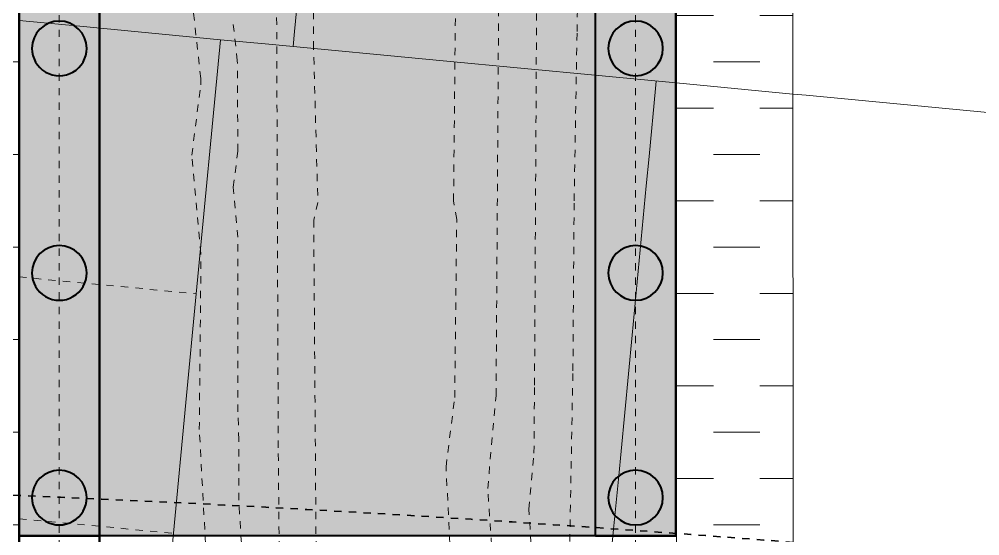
# Model space of a CAD drawing. Header units: metres. Extents: x 567 to 803, y 3 to 1697.
# Drawn here: x 716.78 to 729.94, y 1676.5 to 1683.58 of the extents above; entities that cross this region are included whole.
import ezdxf

# ---------------------------------------------------------------- set-up
doc = ezdxf.new("R2010")
doc.units = ezdxf.units.M
for name, pattern in [('ControlLine', [0.02, 0.0125, -0.0025, 0.0025, -0.0025]), ('IMPORT-LNMK-LaneLine3 _3_', [0.012, 0.003, -0.009]), ('JacobsDash', [0.0045, 0.003, -0.0015]), ('JacobsGridLine', [0.0145, 0.01, -0.001, 0.0025, -0.001])]:
    doc.linetypes.add(name, pattern=pattern)
for name, color, linetype, lineweight in [('BRIDGE-ABUTMENT-CONC', 7, 'Continuous', 40), ('D-BDGE', 7, 'Continuous', 13), ('D-BDGE-FLOOR', 7, 'Continuous', 40), ('D-BDGE-FLOOR-PAT', 7, 'Continuous', 40), ('D-BDGE-FNDN', 7, 'Continuous', 40), ('D-BDGE-FNDN-PILE-CONC', 7, 'Continuous', 40), ('D-BDGE-LINE', 7, 'Continuous', 9), ('D-ENHA-GEN-LINE-GRIDS', 7, 'Continuous', 9)]:
    doc.layers.add(name, color=color, linetype=linetype, lineweight=lineweight)

# ---------------------------------------------------------------- blocks, each defined once
blk = doc.blocks.new('T2DPAA-T2D-PWA-RW-M2D-000002_ControlLinesMinor_rvt-4-DRG-2871033 - CONSTRUCTION SEQUENCE STAGE B6')
at = {"layer": 'D-BDGE', "color": 150, "linetype": 'ControlLine', "lineweight": 35, "true_color": 0x0080ff}
for start, end in [(87.61589, 87.94356), (85.76961, 87.61589), (85.44126, 85.76961)]:
    blk.add_arc((568.715, 1397.294), 280, start, end, dxfattribs=at)
blk = doc.blocks.new('T2DPAA-T2D-C3S-RW-M2D-100010_dwg-40802999-DRG-2871033 - CONSTRUCTION SEQUENCE STAGE B6')
at = {"color": 8, "lineweight": 18, "true_color": 0x808080}
blk.add_line((260.923, -104.438), (262.529, -104.454), dxfattribs=at)
at = {"color": 8, "lineweight": 18, "true_color": 0x808080, "flags": 128}
for points in [[(255.663, -102.886), (255.65, -104.178), (255.648, -104.386)], [(251.878, -104.348), (252.712, -104.356), (254.648, -104.376), (255.316, -104.382), (257.712, -104.406), (260.922, -104.438)], [(254.648, -104.376), (254.613, -107.875), (254.598, -109.375), (254.58, -111.175), (254.548, -114.375), (254.547, -114.475)], [(260.547, -114.535), (260.566, -112.597), (260.575, -111.767), (260.58, -111.235), (260.586, -110.61), (260.594, -109.873), (260.597, -109.535), (260.613, -107.935), (260.634, -105.88), (260.638, -105.473), (260.647, -104.536), (260.648, -104.436)], [(262.529, -104.454), (262.712, -104.456), (267.711, -104.506), (268.936, -104.519)]]:
    blk.add_lwpolyline(points, dxfattribs=at)
at = {"color": 8, "linetype": 'IMPORT-LNMK-LaneLine3 _3_', "lineweight": 18, "true_color": 0x808080, "flags": 128}
for points in [[(252.175, -107.851), (252.677, -107.856), (254.613, -107.875)], [(252.456, -111.154), (252.644, -111.156), (254.58, -111.175)]]:
    blk.add_lwpolyline(points, dxfattribs=at)
blk = doc.blocks.new('T2DPAA-T2D-PWC-RW-M2D-100010_RoadDesign_rvt-1-DRG-2871033 - CONSTRUCTION SEQUENCE STAGE B6')
at = {"color": 8, "lineweight": 18, "true_color": 0x808080, "rotation": 355.1443168073812}
blk.add_blockref('T2DPAA-T2D-C3S-RW-M2D-100010_dwg-40802999-DRG-2871033 - CONSTRUCTION SEQUENCE STAGE B6', (338.221, 1808.858), dxfattribs=at)
blk = doc.blocks.new('01_SFO_FRP_Pile_CastInPlace_CS - CAST-IN-PLACE PILE - 0750-7668704-DRG-2871033 - CONSTRUCTION SEQUENCE STAGE B6')
at = {"layer": 'D-BDGE-FNDN-PILE-CONC'}
for start, end in [(90, 270), (90, 270), (270, 90), (270, 90)]:
    blk.add_arc((0, 0), 0.375, start, end, dxfattribs=at)

msp = doc.modelspace()

# ---------------------------------------------------------------- hatches: boundary and pattern name
at = {"layer": 'D-BDGE-FLOOR-PAT', "true_color": 0xe1e1e1}
msp.add_hatch(color=254, dxfattribs=at).paths.add_polyline_path([(725.776, 1676.499), (725.776, 1684.216), (716.776, 1685.071), (716.777, 1676.499), (724.716, 1676.499)])
at = {"layer": 'D-BDGE-LINE'}
h = msp.add_hatch(dxfattribs=at)
h.set_pattern_fill('FP_1', color=256, style=0, pattern_type=2)
h.set_pattern_definition([(0, (300.2088, -30.867), (0.635, 0.635), [0.635, -0.635])])
h.paths.add_polyline_path([(726.846, 1653.958), (727.726, 1653.958), (727.726, 1655.008), (727.436, 1656.368), (726.587, 1656.369), (726.589, 1658.369), (727.394, 1658.368), (727.377, 1688.993), (725.777, 1688.997), (725.796, 1655.008), (726.846, 1655.008), (726.846, 1654.093)])
h.paths.add_polyline_path([(716.776, 1654.11), (716.777, 1688.813), (715.177, 1688.965), (715.176, 1654.11), (715.672, 1654.11)])

# ---------------------------------------------------------------- linework, layer by layer
at = {"layer": 'BRIDGE-ABUTMENT-CONC'}
for p, q in [((717.876, 1689.763), (717.876, 1676.5)), ((717.876, 1676.5), (717.876, 1689.763)), ((724.676, 1676.499), (724.676, 1689.117)), ((724.676, 1676.499), (724.676, 1689.117)), ((725.776, 1689.012), (725.776, 1676.499)), ((725.776, 1676.499), (725.776, 1689.011)), ((716.776, 1688.813), (716.776, 1676.501)), ((716.776, 1676.501), (716.776, 1688.813)), ((716.776, 1676.501), (716.776, 1676.5)), ((716.776, 1676.5), (716.776, 1676.501)), ((716.776, 1676.5), (716.776, 1676.5)), ((716.776, 1676.5), (716.776, 1666.038)), ((716.776, 1666.038), (716.776, 1676.5)), ((717.376, 1676.5), (716.777, 1676.5)), ((716.777, 1676.5), (717.376, 1676.5)), ((717.876, 1676.5), (716.777, 1676.5)), ((716.777, 1676.5), (717.876, 1676.5)), ((717.876, 1676.5), (717.376, 1676.5)), ((717.376, 1676.5), (717.876, 1676.5)), ((717.876, 1676.5), (717.876, 1676.5)), ((717.876, 1666.037), (717.876, 1676.5)), ((717.876, 1676.5), (717.876, 1666.037)), ((724.676, 1676.499), (725.776, 1676.499)), ((725.776, 1676.499), (724.676, 1676.499))]:
    msp.add_line(p, q, dxfattribs=at)
at = {"layer": 'D-BDGE', "color": 8, "linetype": 'JacobsDash', "lineweight": 15, "true_color": 0x808080}
for p, q in [((722.73, 1681.092), (722.849, 1693.252)), ((723.313, 1678.424), (723.409, 1693.246)), ((720.327, 1677.707), (720.271, 1692.867)), ((723.84, 1678.563), (723.915, 1692.303)), ((720.818, 1685.683), (720.809, 1683.263)), ((724.423, 1683.412), (724.464, 1685.607)), ((719.264, 1682.769), (719.137, 1683.937)), ((719.766, 1683.015), (719.701, 1683.601)), ((724.383, 1681.092), (724.423, 1683.412)), ((720.809, 1683.263), (720.87, 1681.069)), ((719.773, 1681.775), (719.766, 1683.015)), ((719.142, 1681.717), (719.265, 1682.684)), ((719.265, 1682.684), (719.264, 1682.769)), ((719.711, 1681.279), (719.773, 1681.775)), ((719.268, 1680.367), (719.142, 1681.717)), ((719.775, 1680.592), (719.711, 1681.279)), ((720.87, 1681.069), (720.813, 1680.826)), ((722.774, 1680.836), (722.73, 1681.092)), ((724.366, 1678.762), (724.383, 1681.092)), ((720.813, 1680.826), (720.883, 1671.126)), ((722.746, 1678.396), (722.774, 1680.836)), ((719.774, 1678.197), (719.775, 1680.592)), ((719.245, 1677.958), (719.268, 1680.367)), ((724.283, 1674.223), (724.366, 1678.762)), ((723.832, 1677.633), (723.84, 1678.563)), ((722.627, 1677.444), (722.746, 1678.396)), ((723.198, 1677.149), (723.313, 1678.424)), ((719.787, 1677.817), (719.774, 1678.197)), ((719.352, 1675.985), (719.245, 1677.958)), ((719.785, 1676.987), (719.787, 1677.817)), ((720.362, 1673.927), (720.327, 1677.707)), ((723.763, 1676.864), (723.832, 1677.633)), ((722.7, 1675.986), (722.627, 1677.444)), ((723.277, 1675.971), (723.198, 1677.149)), ((719.847, 1675.999), (719.785, 1676.987)), ((723.806, 1676.185), (723.763, 1676.864))]:
    msp.add_line(p, q, dxfattribs=at)
at = {"layer": 'D-BDGE', "lineweight": 15}
for p, q in [((725.777, 1688.997), (725.796, 1655.008)), ((727.394, 1658.368), (727.377, 1688.993)), ((716.776, 1654.11), (716.777, 1688.813))]:
    msp.add_line(p, q, dxfattribs=at)
at = {"layer": 'D-BDGE', "linetype": 'JacobsDash', "lineweight": 15}
for p, q in [((725.776, 1676.499), (716.777, 1676.499)), ((716.777, 1676.499), (725.776, 1676.499))]:
    msp.add_line(p, q, dxfattribs=at)
at = {"layer": 'D-BDGE-FLOOR', "color": 252, "true_color": 0x888888}
for p, q in [((716.776, 1676.499), (716.776, 1689.868)), ((725.776, 1689.013), (725.776, 1676.499)), ((725.776, 1676.499), (716.777, 1676.499))]:
    msp.add_line(p, q, dxfattribs=at)
at = {"layer": 'D-ENHA-GEN-LINE-GRIDS', "linetype": 'JacobsGridLine', "lineweight": 18}
for p, q in [((717.326, 1690.839), (717.326, 1653.545)), ((725.226, 1690.839), (725.226, 1653.545))]:
    msp.add_line(p, q, dxfattribs=at)

# ---------------------------------------------------------------- block references
at = {"lineweight": 5}
for name in ['T2DPAA-T2D-PWC-RW-M2D-100010_RoadDesign_rvt-1-DRG-2871033 - CONSTRUCTION SEQUENCE STAGE B6', 'T2DPAA-T2D-PWA-RW-M2D-000002_ControlLinesMinor_rvt-4-DRG-2871033 - CONSTRUCTION SEQUENCE STAGE B6']:
    msp.add_blockref(name, (136.415, 0), dxfattribs=at)
at = {"layer": 'D-BDGE-FNDN'}
for p, rotation in [((717.326, 1683.183), 269.9999999999985), ((725.226, 1683.183), 89.9999999999978), ((717.326, 1680.103), 269.999999999998), ((725.226, 1680.103), 89.9999999999978), ((717.326, 1677.023), 269.999999999998), ((725.226, 1677.023), 89.9999999999978)]:
    msp.add_blockref('01_SFO_FRP_Pile_CastInPlace_CS - CAST-IN-PLACE PILE - 0750-7668704-DRG-2871033 - CONSTRUCTION SEQUENCE STAGE B6', p, dxfattribs=dict(at, rotation=rotation))

doc.saveas('drawing.dxf')
